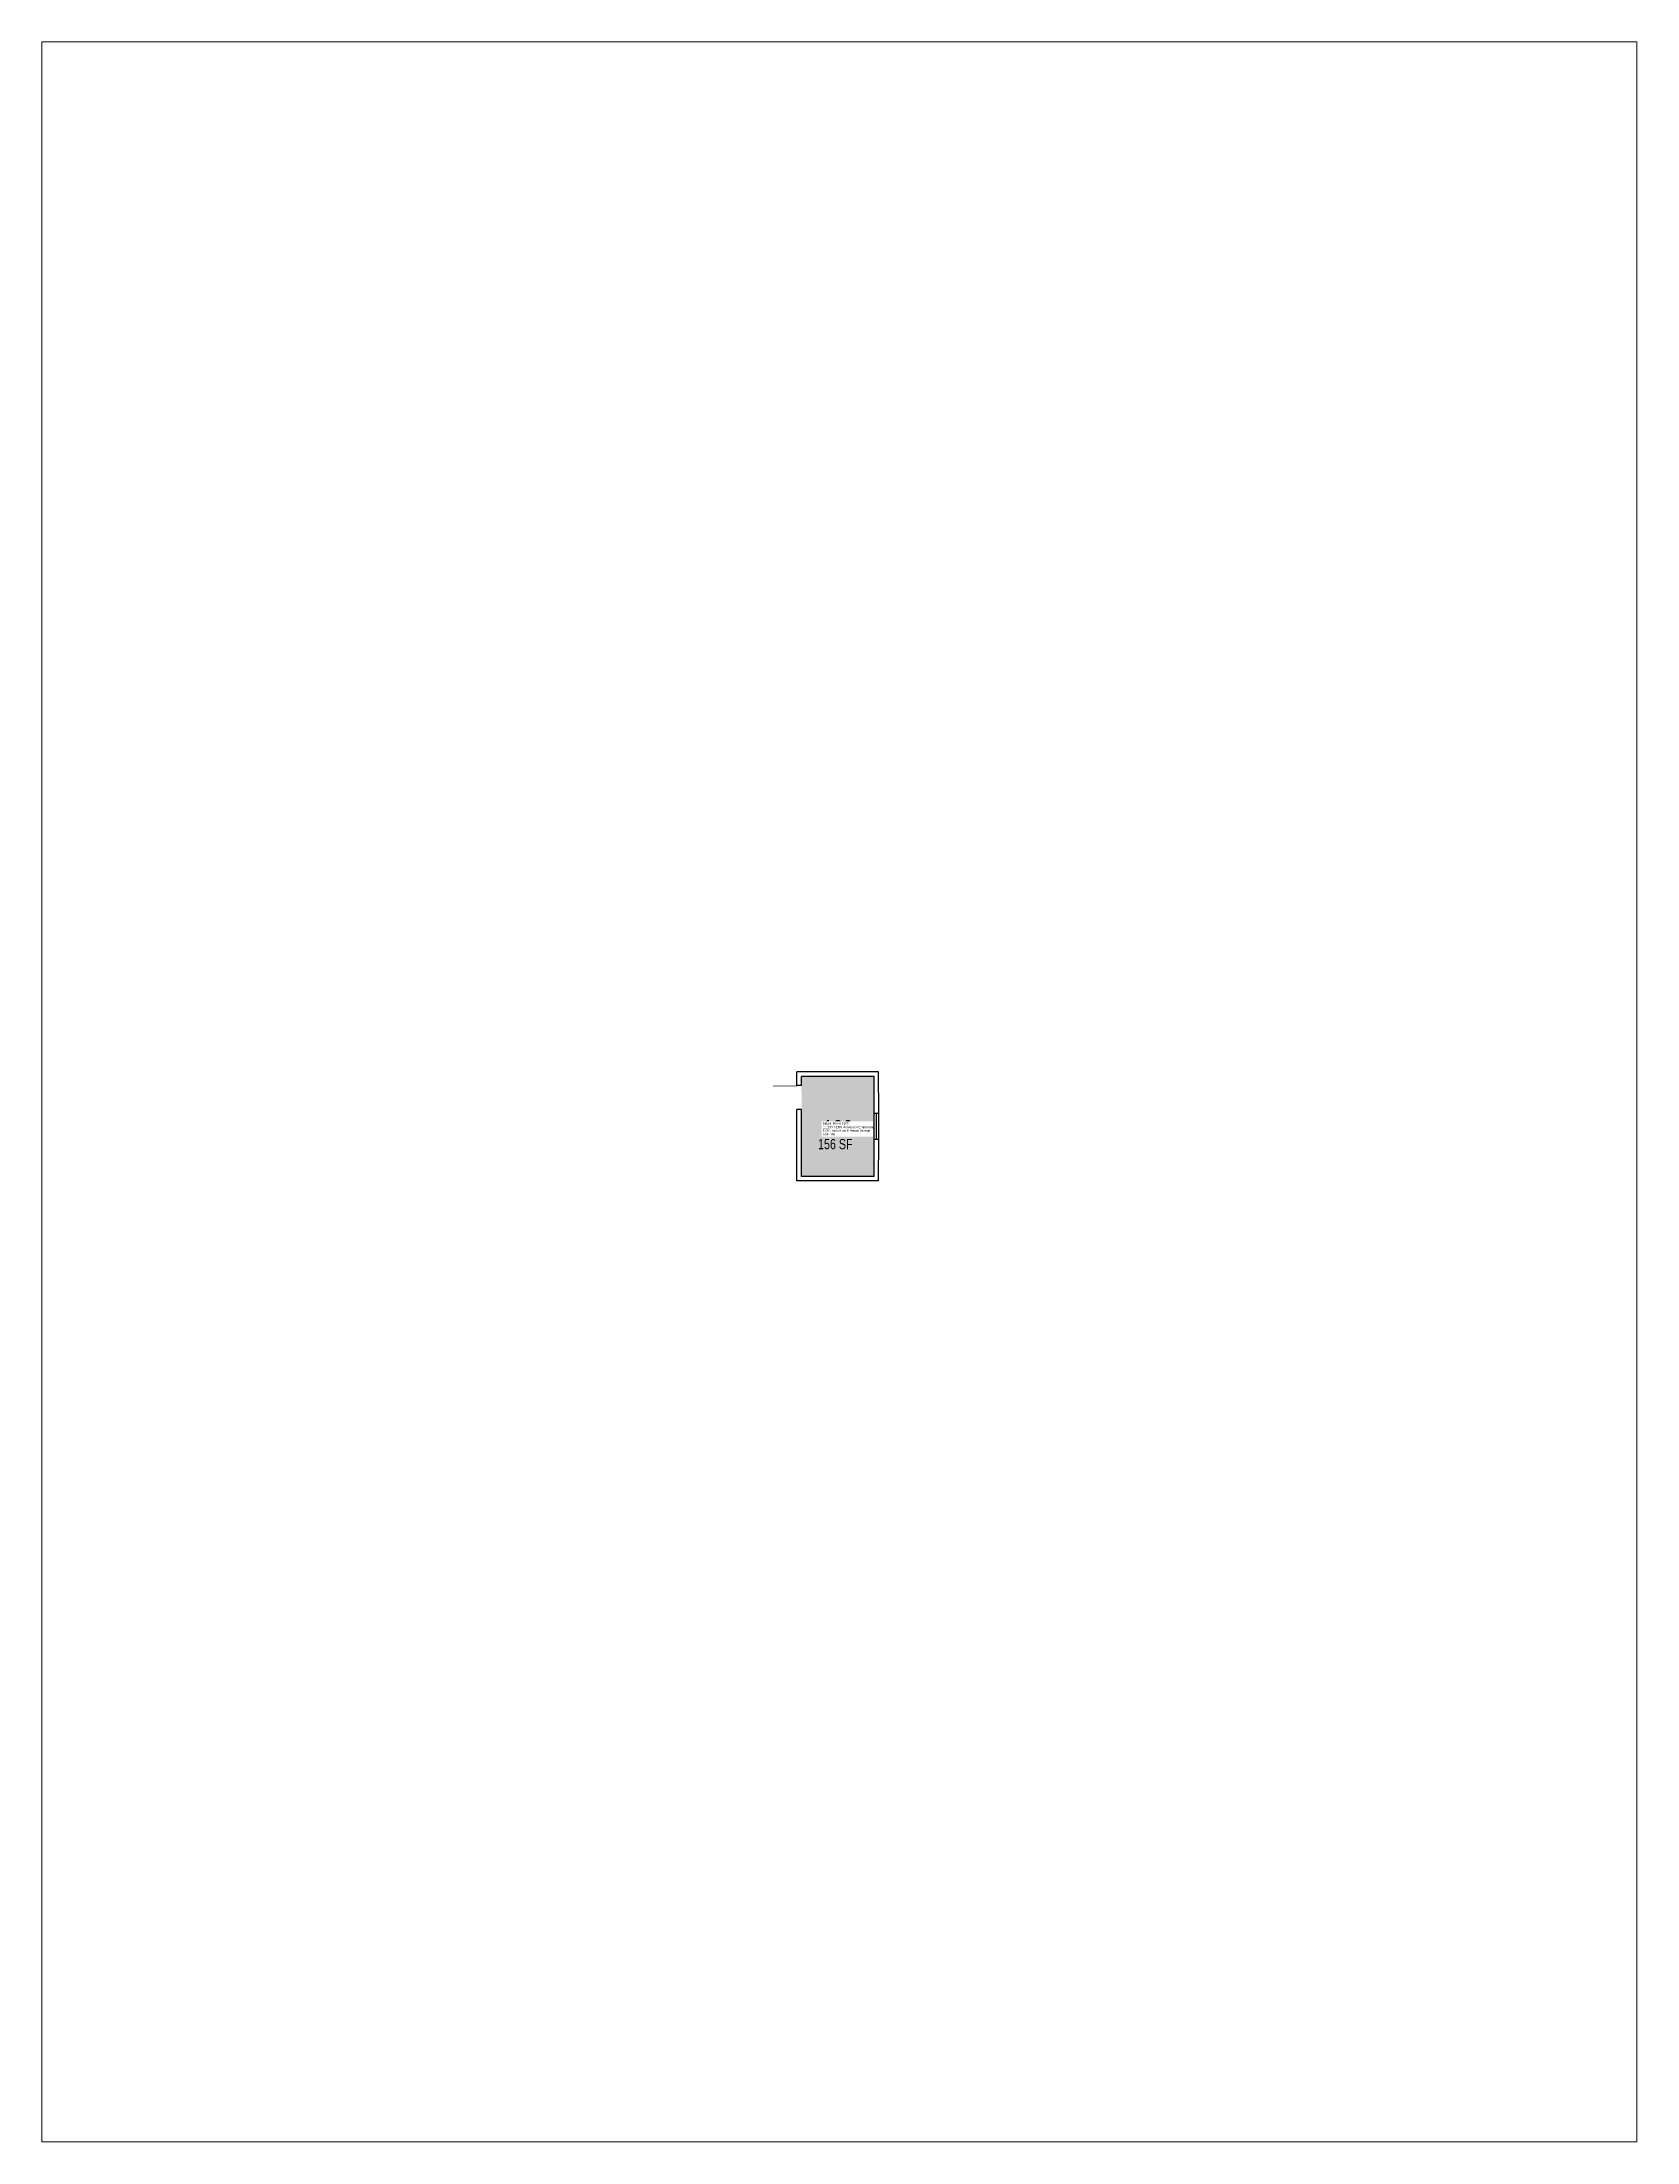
# Paper-space layout 'Layout1' of a CAD drawing. Header units: inches. Extents: x 0.4 to 8.2, y 0.3 to 10.6.
# The model-space entities are those that its viewports show. They can reach past a viewport. Long polylines and large blocks are cut down to what shows.
import ezdxf
from ezdxf.enums import TextEntityAlignment as Align

# ---------------------------------------------------------------- set-up
doc = ezdxf.new("R2010")
doc.units = ezdxf.units.IN
doc.header["$LTSCALE"] = 10
doc.header["$MEASUREMENT"] = 0
doc.layers.get('0').update_dxf_attribs({"linetype": 'CONTINUOUS'})
for name, color, linetype in [('A-DOOR', 2, 'CONTINUOUS'), ('A-GLAZ', 1, 'CONTINUOUS'), ('A-IDEN-RNUM', 7, 'CONTINUOUS'), ('A-IDEN-SNUM', 4, 'CONTINUOUS'), ('A-IDEN-VNUM', 4, 'CONTINUOUS'), ('A-WALL', 5, 'CONTINUOUS'), ('AREA-TEXT', 3, 'CONTINUOUS'), ('Rooms-Category-Color', 7, 'CONTINUOUS'), ('Rooms-College-Color', 7, 'CONTINUOUS'), ('Rooms-Department-Color', 7, 'CONTINUOUS'), ('Rooms-Division-Color', 7, 'CONTINUOUS'), ('Rooms-Information', 7, 'CONTINUOUS')]:
    doc.layers.add(name, color=color, linetype=linetype)
doc.styles.add('CP_AREA', font='arial.ttf', dxfattribs={"height": 15})
doc.styles.add('CP_ROOMSNUMBER', font='arial.ttf', dxfattribs={"height": 1})
doc.styles.add('CP_ROOMVNUMBER', font='arial.ttf', dxfattribs={"width": 0.85, "height": 0.075})

msp = doc.modelspace()

# ---------------------------------------------------------------- hatches: boundary and pattern name
at = {"layer": 'Rooms-Category-Color', "true_color": 0xe3c5e1}
msp.add_hatch(color=254, dxfattribs=at).paths.add_polyline_path([(69197943.1, 27696641.5), (69198060, 27696773.1), (69198155.7, 27696688), (69198038.7, 27696556.5)])
at = {"layer": 'Rooms-College-Color', "true_color": 0xadadad}
msp.add_hatch(color=253, dxfattribs=at).paths.add_polyline_path([(69197943.1, 27696641.5), (69198060, 27696773.1), (69198155.7, 27696688), (69198038.7, 27696556.5)])
at = {"layer": 'Rooms-Department-Color', "true_color": 0x99d7b2}
msp.add_hatch(color=253, dxfattribs=at).paths.add_polyline_path([(69197943.1, 27696641.5), (69198060, 27696773.1), (69198155.7, 27696688), (69198038.7, 27696556.5)])
at = {"layer": 'Rooms-Division-Color', "true_color": 0x99d7b2}
msp.add_hatch(color=253, dxfattribs=at).paths.add_polyline_path([(69197943.1, 27696641.5), (69198060, 27696773.1), (69198155.7, 27696688), (69198038.7, 27696556.5)])

# ---------------------------------------------------------------- linework, layer by layer
at = {"layer": 'A-DOOR'}
msp.add_lwpolyline([(69198042.9, 27696765.9, 1.5, 1.5, 0), (69198011.5, 27696793.8, 0, 0, 0), (69198012, 27696794.3, 0, 0, 0.414214), (69198015.5, 27696735, 0, 0, 0.414214)], format="xyseb", dxfattribs=at)
at = {"layer": 'A-GLAZ'}
for p, q in [((69198081.9, 27696605.1), (69198112.5, 27696639.4)), ((69198084.9, 27696602.4), (69198115.5, 27696636.8)), ((69198087.9, 27696599.7), (69198118.5, 27696634.1))]:
    msp.add_line(p, q, dxfattribs=at)
at = {"layer": 'A-WALL'}
for p, q in [((69198043.4, 27696766.4), (69198059.4, 27696784.4)), ((69198049.4, 27696761.1), (69198043.4, 27696766.4)), ((69198049.4, 27696761.1), (69198060, 27696773.1)), ((69198167, 27696688.7), (69198059.4, 27696784.4)), ((69198155.7, 27696688), (69198060, 27696773.1)), ((69197931.8, 27696640.9), (69198015.5, 27696735)), ((69197943.1, 27696641.5), (69198021.5, 27696729.7)), ((69198021.5, 27696729.7), (69198015.5, 27696735)), ((69198112.5, 27696639.4), (69198155.7, 27696688)), ((69198118.5, 27696634.1), (69198167, 27696688.7)), ((69198039.4, 27696545.2), (69197931.8, 27696640.9)), ((69198038.7, 27696556.5), (69197943.1, 27696641.5)), ((69198118.5, 27696634.1), (69198112.5, 27696639.4)), ((69198038.7, 27696556.5), (69198081.9, 27696605.1)), ((69198039.4, 27696545.2), (69198087.9, 27696599.7)), ((69198087.9, 27696599.7), (69198081.9, 27696605.1)), ((69198039.4, 27696545.2), (69198040, 27696545.9)), ((69198039.4, 27696545.2), (69198040, 27696545.9))]:
    msp.add_line(p, q, dxfattribs=at)

# ---------------------------------------------------------------- texts
at = {"layer": 'A-IDEN-RNUM', "style": 'CP_ROOMSNUMBER'}
msp.add_text('0100-00', height=0.36, rotation=318.35, dxfattribs=at).set_placement((69198043.2, 27696675.6), align=Align.MIDDLE)
at = {"layer": 'A-IDEN-SNUM', "style": 'CP_ROOMSNUMBER'}
msp.add_text('0040E10000', height=0.36, rotation=48.3538, dxfattribs=at).set_placement((69198042.8, 27696676), align=Align.MIDDLE)
at = {"layer": 'A-IDEN-VNUM', "style": 'CP_ROOMVNUMBER', "width": 0.85}
msp.add_text('100', height=27, rotation=318.3538, dxfattribs=at).set_placement((69198047.9, 27696662.9), align=Align.MIDDLE_CENTER)
at = {"layer": 'AREA-TEXT', "style": 'CP_AREA', "width": 0.75}
msp.add_text('156 SF', height=18, rotation=318.3538, dxfattribs=at).set_placement((69198025.4, 27696644.5), align=Align.MIDDLE_CENTER)

# ---------------------------------------------------------------- next in the draw order: texts
at = {"layer": 'Rooms-Information', "insert": (69198019, 27696670.5), "char_height": 3.8571, "width": 86.4, "attachment_point": 7, "rotation": 318.3538, "style": 'CP_ROOMVNUMBER', "bg_fill": 3, "box_fill_scale": 1.5, "bg_fill_color": 256, "bg_fill_true_color": 13158600, "bg_fill_transparency": 0}
msp.add_mtext('Bldg.4, Room E100^M^J111200-CENG-Aerospace Engineering^M^JFICM: Hazardous Materials Storage^M^JASF: 156', dxfattribs=at)

psp = doc.layouts.get("Layout1")

# ---------------------------------------------------------------- viewports
at = {"layer": '0', "view_target_point": (5766744.365, 2308147.722), "view_twist_angle": 41.64619542419}
psp.add_viewport(center=(4.257, 5.486), size=(7.811, 10.2847), view_center_point=(30528437.806, 61123885.324), view_height=3702.5078, dxfattribs=at)

doc.saveas('drawing.dxf')
